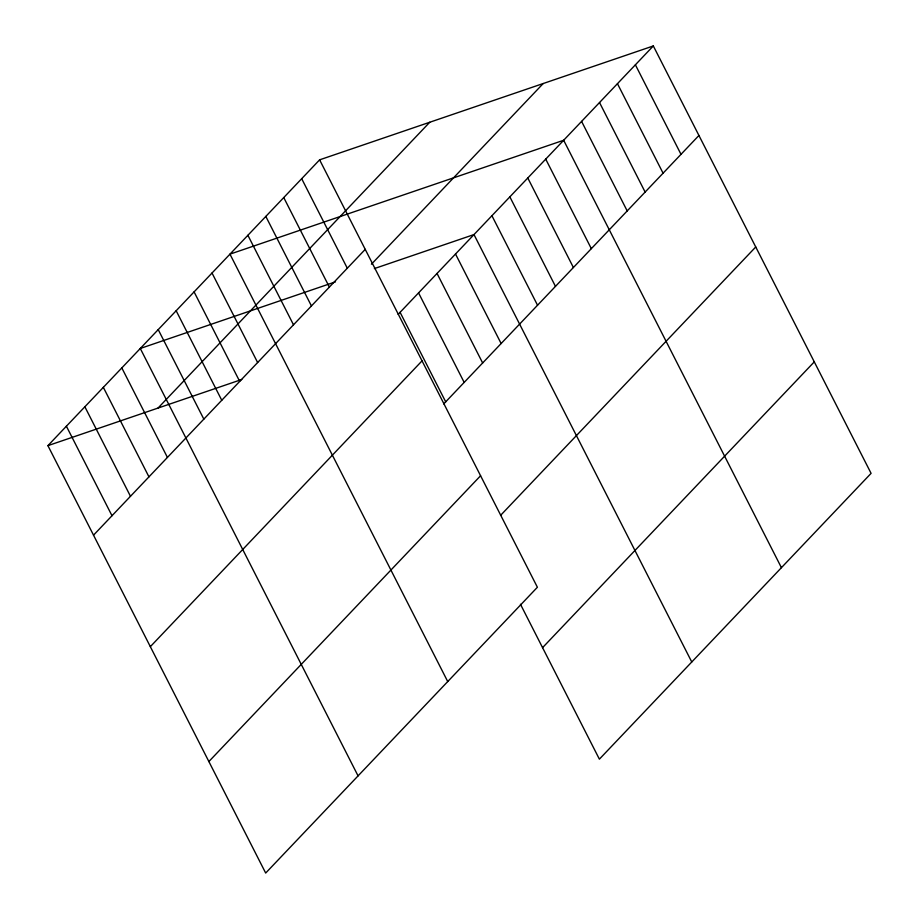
<?xml version="1.0" encoding="UTF-8"?>
<svg xmlns="http://www.w3.org/2000/svg" width="919" height="919" viewBox="0 0 919 919"><rect width="100%" height="100%" fill="white"/><g stroke="black" fill="none" stroke-linecap="round" stroke-linejoin="round"><path stroke-width="1.38" d="M319.617 159.837L537.397 587.252L265.683 873.05L47.914 445.646L319.617 159.837L653.317 45.95L871.086 473.354L599.383 759.163L520.453 604.254M158.034 408.059L429.736 122.261M93.52 535.168L365.234 249.359M371.414 264.224L543.198 83.537M398.145 314.367L653.317 45.95M150.337 646.666L422.039 360.868M443.751 403.889L698.934 135.472M208.866 761.552L480.58 475.743M500.568 515.387L755.74 246.97M542.566 647.654L814.28 361.856M335.504 281.846L140.285 348.473L358.065 775.877M374.355 268.589L473.986 234.575L691.766 661.99M47.914 445.646L241.777 379.478M635.385 64.812L681.002 154.335M617.453 83.675L663.07 173.197M599.521 102.537L645.127 192.06M581.589 121.4L627.195 210.922M781.426 567.678L563.657 140.262L229.957 254.149L447.725 681.565M545.725 159.125L591.331 248.647M527.782 177.987L573.399 267.509M509.85 196.85L555.467 286.372M491.918 215.712L537.535 305.234M455.514 254.012L501.131 343.534M437.042 273.448L482.647 362.971M418.559 292.885L464.175 382.407M400.087 312.322L445.704 401.844M301.685 178.7L347.302 268.222M283.753 197.562L329.37 287.084M265.821 216.424L311.438 305.947M247.889 235.287L293.494 324.809M212.025 273.023L257.63 362.534M194.093 291.886L239.698 381.408M176.161 310.748L221.766 400.27M158.217 329.611L203.834 419.133M121.813 367.91L167.43 457.421M103.342 387.336L148.947 476.858M84.858 406.772L130.475 496.294M66.386 426.209L112.003 515.731"/></g></svg>
